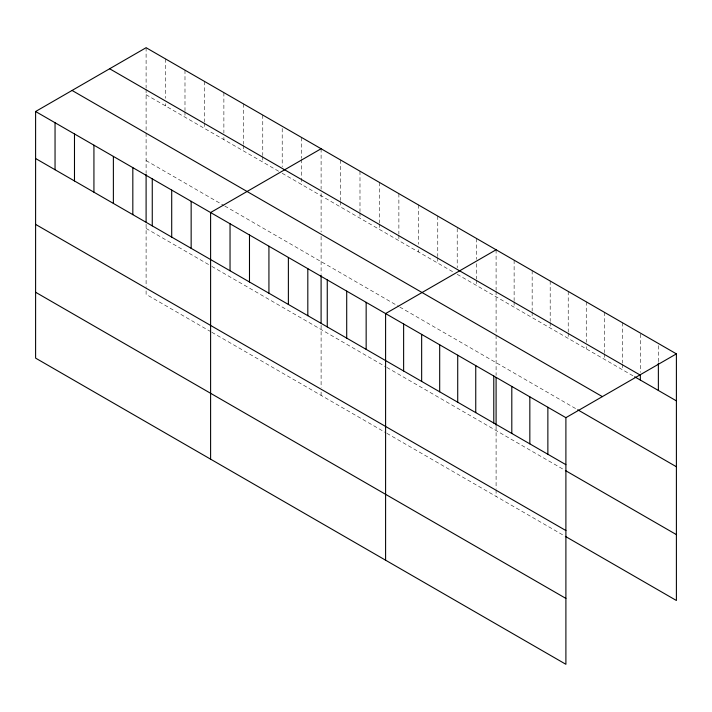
<?xml version="1.0" encoding="UTF-8"?>
<svg xmlns="http://www.w3.org/2000/svg" width="712" height="712" viewBox="0 0 712 712"><rect width="100%" height="100%" fill="white"/><g stroke="black" fill="none" stroke-linecap="round" stroke-linejoin="round"><path stroke-width="0.53" stroke-dasharray="3.56 2.67" d="M146.102 89.249L146.102 132.04M146.102 94.714L279.433 171.69M282.21 173.292L453.508 272.189M457.211 274.325L633.698 376.221M146.102 160.583L223.88 205.492M224.805 206.026L398.88 306.525M399.806 307.059L576.756 409.222M146.102 228.454L210.912 265.879M211.838 266.413L385.913 366.911M386.839 367.445L564.42 469.973M210.912 331.748L146.102 294.332L146.102 287.746M211.838 332.282L385.913 432.789M386.839 433.323L564.42 535.842M658.369 345.649L658.369 362.043M640.337 334.142L640.337 372.403M622.306 322.643L622.306 363.084M622.306 364.179L622.306 369.644M604.283 312.23L604.283 352.68M604.283 353.775L604.283 359.24M586.252 301.826L586.252 342.267M586.252 346.637L586.252 348.827M568.221 291.413L568.221 331.863M568.221 332.949L568.221 338.423M550.189 281.009L550.189 321.45M550.189 322.545L550.189 328.01M532.158 270.596L532.158 311.037M532.158 312.132L532.158 317.597M514.126 260.183L514.126 300.633M514.126 301.728L514.126 307.192M496.095 249.778L496.095 290.22M496.095 291.315L496.095 334.106M496.095 335.21L496.095 375.384M496.095 426.283L496.095 488.717M496.095 489.812L496.095 496.397M476.657 238.547L476.657 259.319M476.657 263.689L476.657 278.997M476.657 280.092L476.657 285.557M457.211 228.418L457.211 267.765M437.764 216.101L437.764 256.543M437.764 257.637L437.764 263.102M418.318 204.869L418.318 244.225M418.318 249.69L418.318 251.879M398.88 193.646L398.88 234.088M398.88 235.183L398.88 240.647M379.434 182.423L379.434 222.865M379.434 223.96L379.434 229.424M359.987 171.191L359.987 211.642M359.987 212.728L359.987 218.201M340.541 159.969L340.541 200.41M340.541 201.505L340.541 206.97M321.103 148.746L321.103 189.187M321.103 193.557L321.103 231.978M321.103 236.366L321.103 274.343M321.103 325.25L321.103 387.684M321.103 392.072L321.103 395.365M301.657 137.514L301.657 158.286M301.657 159.381L301.657 184.524M282.21 128.471L282.21 166.733M262.764 115.059L262.764 155.51M262.764 156.604L262.764 162.069M243.326 103.836L243.326 144.287M243.326 145.373L243.326 150.837M223.88 92.613L223.88 133.055M223.88 137.425L223.88 139.614M204.433 81.382L204.433 121.832M204.433 122.927L204.433 128.391M184.987 70.159L184.987 110.6M184.987 111.695L184.987 117.16M165.549 58.936L165.549 98.283M165.549 103.747L165.549 105.937M146.102 47.704L146.102 88.154M146.102 133.135L146.102 173.31M146.102 224.218L146.102 286.642"/><path stroke-width="1.07" d="M35.6 111.508L565.898 417.668L565.898 664.296L35.6 358.127L35.6 111.508L146.102 47.704L676.4 353.873L676.4 600.492L565.373 536.394M321.103 148.746L210.601 212.541L210.601 459.16M496.095 249.778L385.593 313.574L385.593 560.193M565.898 417.668L676.4 353.873M109.639 68.761L639.937 374.921M634.65 376.773L676.4 400.874M72.063 90.451L602.361 396.62M577.708 409.774L676.4 466.752M35.6 158.509L565.898 464.678M565.373 470.516L676.4 534.623M35.6 224.387L565.898 530.547M35.6 292.258L565.898 598.418M658.369 363.138L658.369 390.47M640.337 374.592L640.337 380.057M547.866 407.264L547.866 454.265M529.835 396.851L529.835 443.852M511.803 386.438L511.803 433.448M496.095 377.502L496.095 425.224M493.781 376.034L493.781 423.035M475.749 365.621L475.749 412.622M457.718 355.208L457.718 402.218M439.687 344.804L439.687 391.805M421.655 334.391L421.655 381.401M403.624 323.987L403.624 370.988M366.155 302.351L366.155 349.352M346.708 291.119L346.708 338.129M327.262 279.896L327.262 326.897M321.103 275.411L321.103 323.123M307.815 268.673L307.815 315.674M288.378 257.441L288.378 304.451M268.931 246.218L268.931 293.219M249.485 234.996L249.485 281.997M230.038 223.764L230.038 270.774M191.154 201.309L191.154 248.319M171.708 190.086L171.708 237.087M152.261 178.863L152.261 225.864M146.102 174.369L146.102 222.091M132.824 167.631L132.824 214.641M113.377 156.409L113.377 203.41M93.931 145.186L93.931 192.187M74.484 133.954L74.484 180.964M55.047 122.731L55.047 169.732"/></g></svg>
